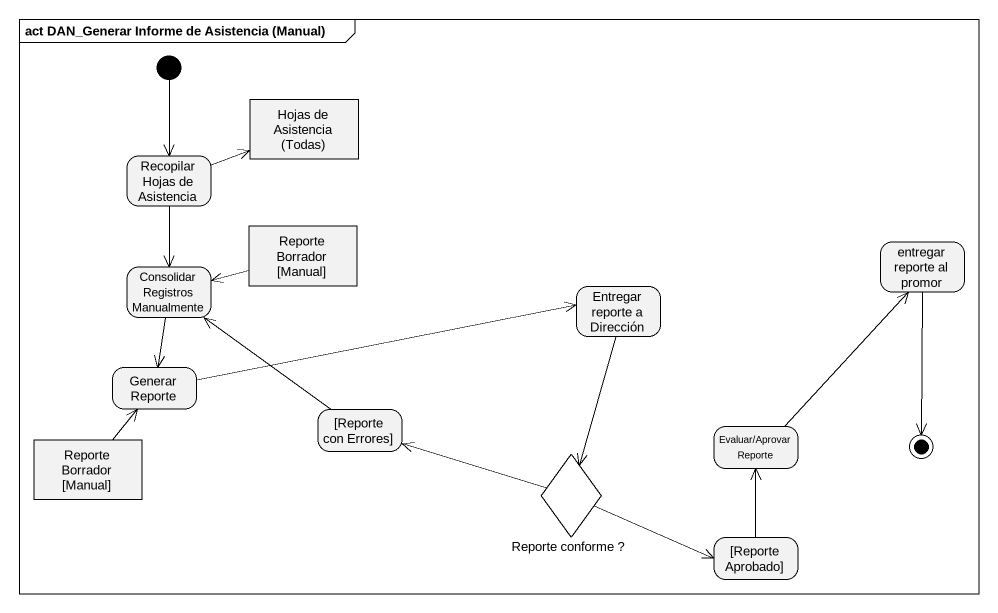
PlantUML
@startuml
mainframe act DAN_Generar Informe de Asistencia (Manual)
hide empty description
state "Hojas de Asistencia (Todas)" as Hojas_de_Asistencia_Todas <<object>>
state "Recopilar Hojas de Asistencia" as Recopilar_Hojas_de
state "Reporte Borrador [Manual]" as Reporte_Borrador_Manual <<object>>
state "entregar reporte al promor" as entregar_reporte_al_promor
state "Consolidar Registros Manualmente" as Consolidar_Registros
state "Entregar reporte a Dirección" as Entregar_reporte_a_Dirección
state "Generar Reporte" as Generar_Reporte
state "[Reporte con Errores]" as Reporte_con_Errores
state "Reporte Borrador [Manual]" as Reporte_Borrador_Manual_2 <<object>>
state "Reporte conforme ?" as Reporte_conforme <<choice>>
state "Evaluar/Aprovar Reporte" as Evaluar_Aprovar_Reporte
state "[Reporte Aprobado]" as Reporte_Aprobado
[*] --> Recopilar_Hojas_de
Recopilar_Hojas_de -right-> Hojas_de_Asistencia_Todas
Recopilar_Hojas_de --> Consolidar_Registros
Reporte_Borrador_Manual -left-> Consolidar_Registros
Consolidar_Registros --> Generar_Reporte
Entregar_reporte_a_Dirección --> Reporte_conforme
Generar_Reporte -right-> Entregar_reporte_a_Dirección
Reporte_con_Errores -up-> Consolidar_Registros
Reporte_Borrador_Manual_2 -up-> Generar_Reporte
Reporte_conforme -left-> Reporte_con_Errores
Reporte_conforme -right-> Reporte_Aprobado
Evaluar_Aprovar_Reporte -up-> entregar_reporte_al_promor
Reporte_Aprobado -up-> Evaluar_Aprovar_Reporte
entregar_reporte_al_promor --> [*]
@enduml
